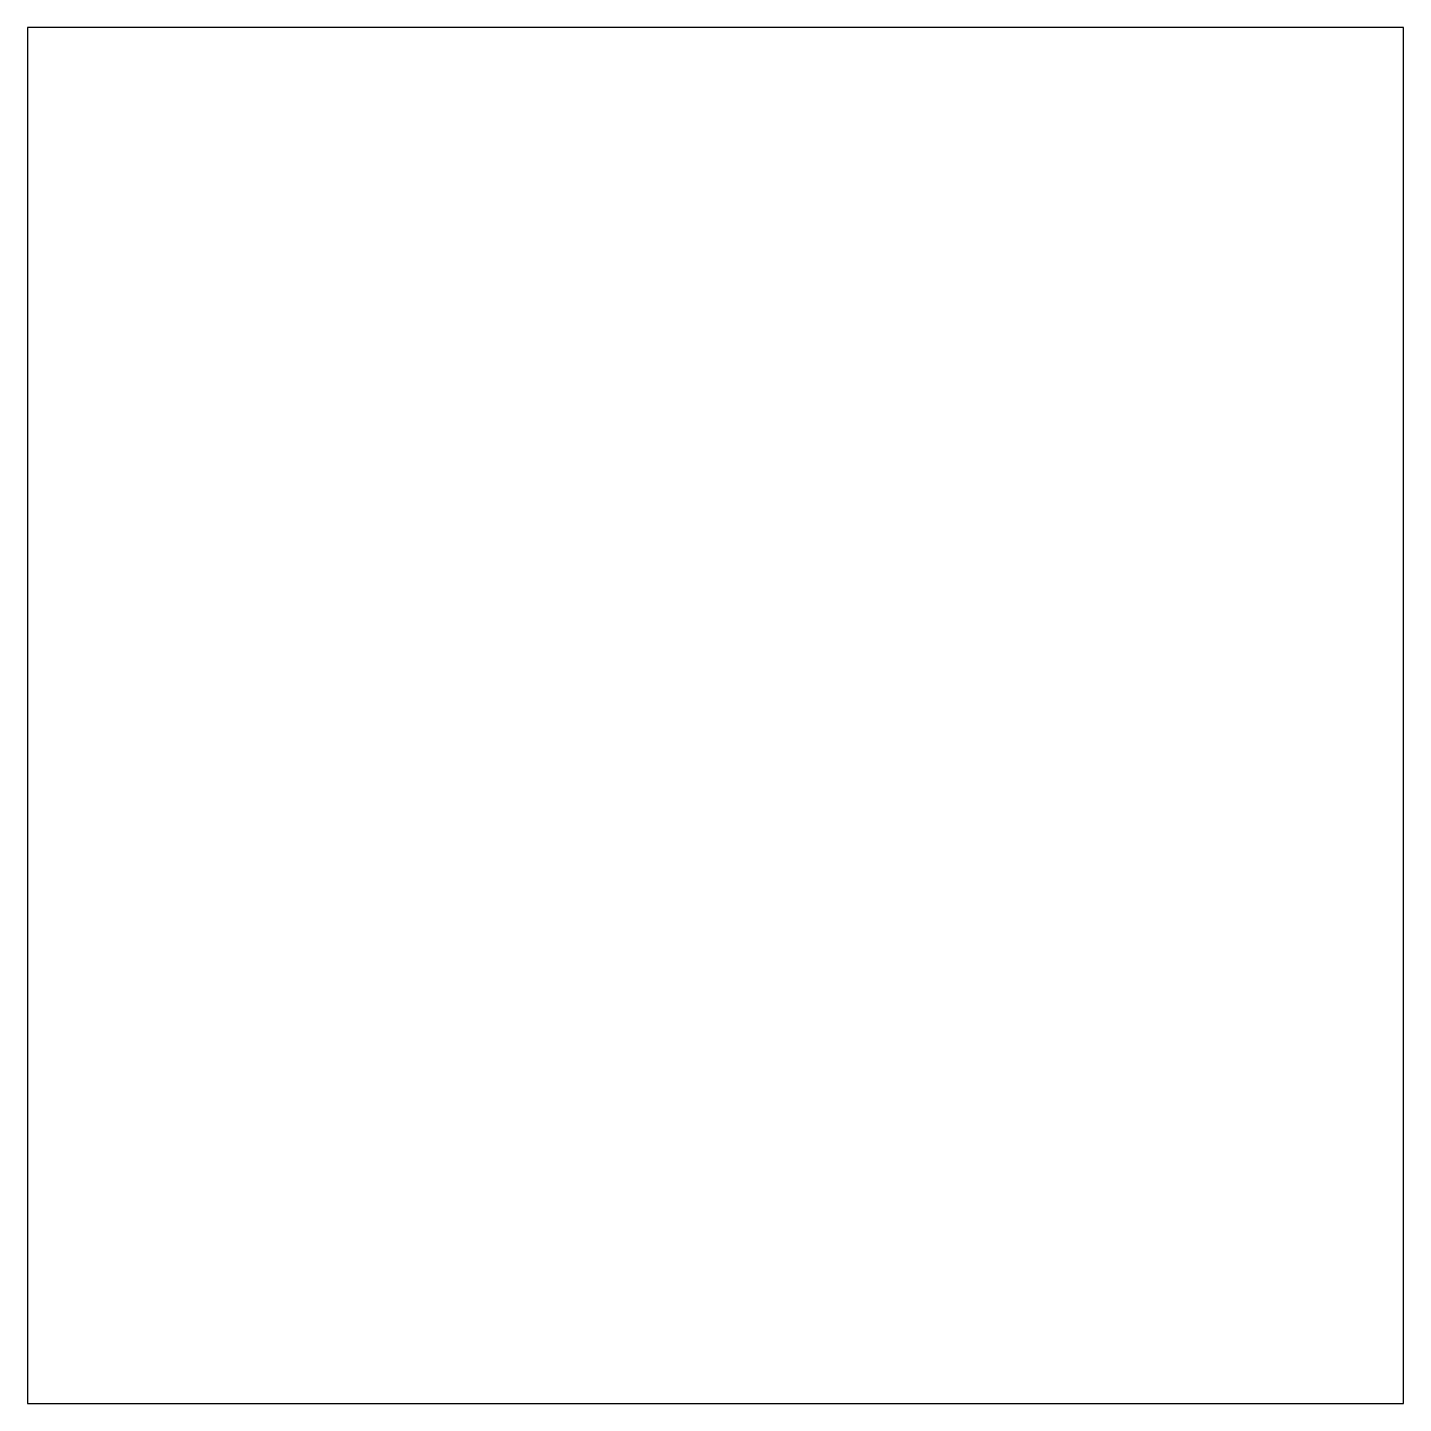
# Model space of a CAD drawing. Extents: x -129 to 211, y -145 to 195.
import ezdxf

# ---------------------------------------------------------------- set-up
doc = ezdxf.new("R2010")
doc.units = 0
doc.layers.get('0').update_dxf_attribs({"linetype": 'CONTINUOUS'})

msp = doc.modelspace()

# ---------------------------------------------------------------- linework, layer by layer
at = {"color": 7, "linetype": 'CONTINUOUS'}
for p, q in [((-129.15, 194.87), (-129.15, -144.83)), ((210.55, 194.87), (-129.15, 194.87)), ((210.55, -144.83), (210.55, 194.87)), ((-129.15, -144.83), (210.55, -144.83))]:
    msp.add_line(p, q, dxfattribs=at)

doc.saveas('drawing.dxf')
